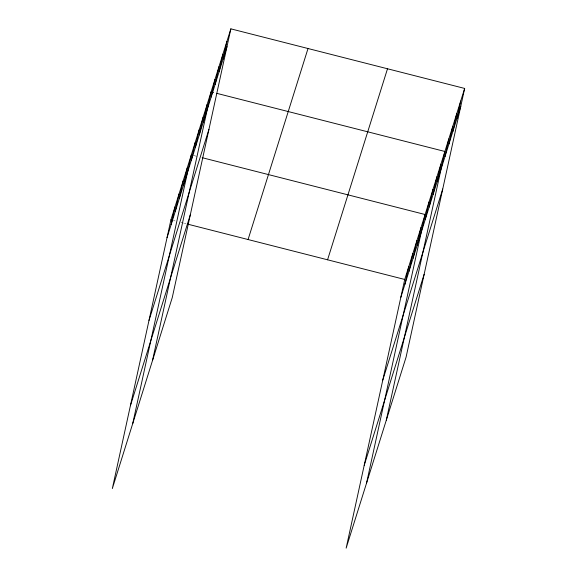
<?xml version="1.0" encoding="UTF-8"?>
<svg xmlns="http://www.w3.org/2000/svg" width="577" height="577" viewBox="0 0 577 577"><rect width="100%" height="100%" fill="white"/><g stroke="black" fill="none" stroke-linecap="round" stroke-linejoin="round"><path stroke-width="0.43" stroke-dasharray="2.88 2.16" d="M193.814 155.566L197.168 156.425M173.432 220.515L175.112 220.941M180.983 222.441L183.5 223.083M184.337 223.292L186.01 223.725"/><path stroke-width="0.87" d="M230.858 28.85L170.915 219.873L112.335 488.56L172.271 297.537L230.858 28.85L464.665 88.44L406.085 357.127L346.142 548.15L404.729 279.463L464.665 88.44M171.117 224.662L174.997 206.883M175.192 211.672L179.072 193.894M179.267 198.683L183.147 180.904M183.342 185.693L187.222 167.914M132.717 423.612L191.297 154.924L192.978 155.35M191.376 160.096L195.257 142.317M195.336 147.488L199.209 129.71M199.289 134.881L203.169 117.102M203.248 122.274L207.121 104.495M152.494 360.575L211.081 91.887L213.591 92.529M211.16 97.059L215.033 79.28M215.113 84.451L218.993 66.672M219.072 71.844L222.946 54.065M223.025 59.236L226.905 41.457M404.924 284.252L408.804 266.473M408.999 271.262L412.88 253.483M413.074 258.272L416.955 240.494M417.157 245.283L421.03 227.504M366.525 483.201L425.105 214.514L202.202 157.701M425.184 219.686L429.064 201.907M429.144 207.078L433.017 189.299M433.096 194.471L436.977 176.692M437.056 181.863L440.929 164.084M386.301 420.164L444.889 151.477L216.945 93.387M444.968 156.648L448.841 138.869M448.92 144.041L452.801 126.262M452.88 131.433L456.753 113.655M456.833 118.826L460.713 101.047M167.041 237.652L226.985 46.629M148.989 320.451L208.924 129.428M130.388 405.761L190.331 214.738M248.074 239.542L308.017 48.511M327.57 259.794L387.506 68.771M400.849 297.242L460.792 106.218M382.796 380.041L442.739 189.018M364.195 465.351L424.138 274.327M170.915 219.873L172.595 220.299M187.691 224.15L404.729 279.463"/></g></svg>
